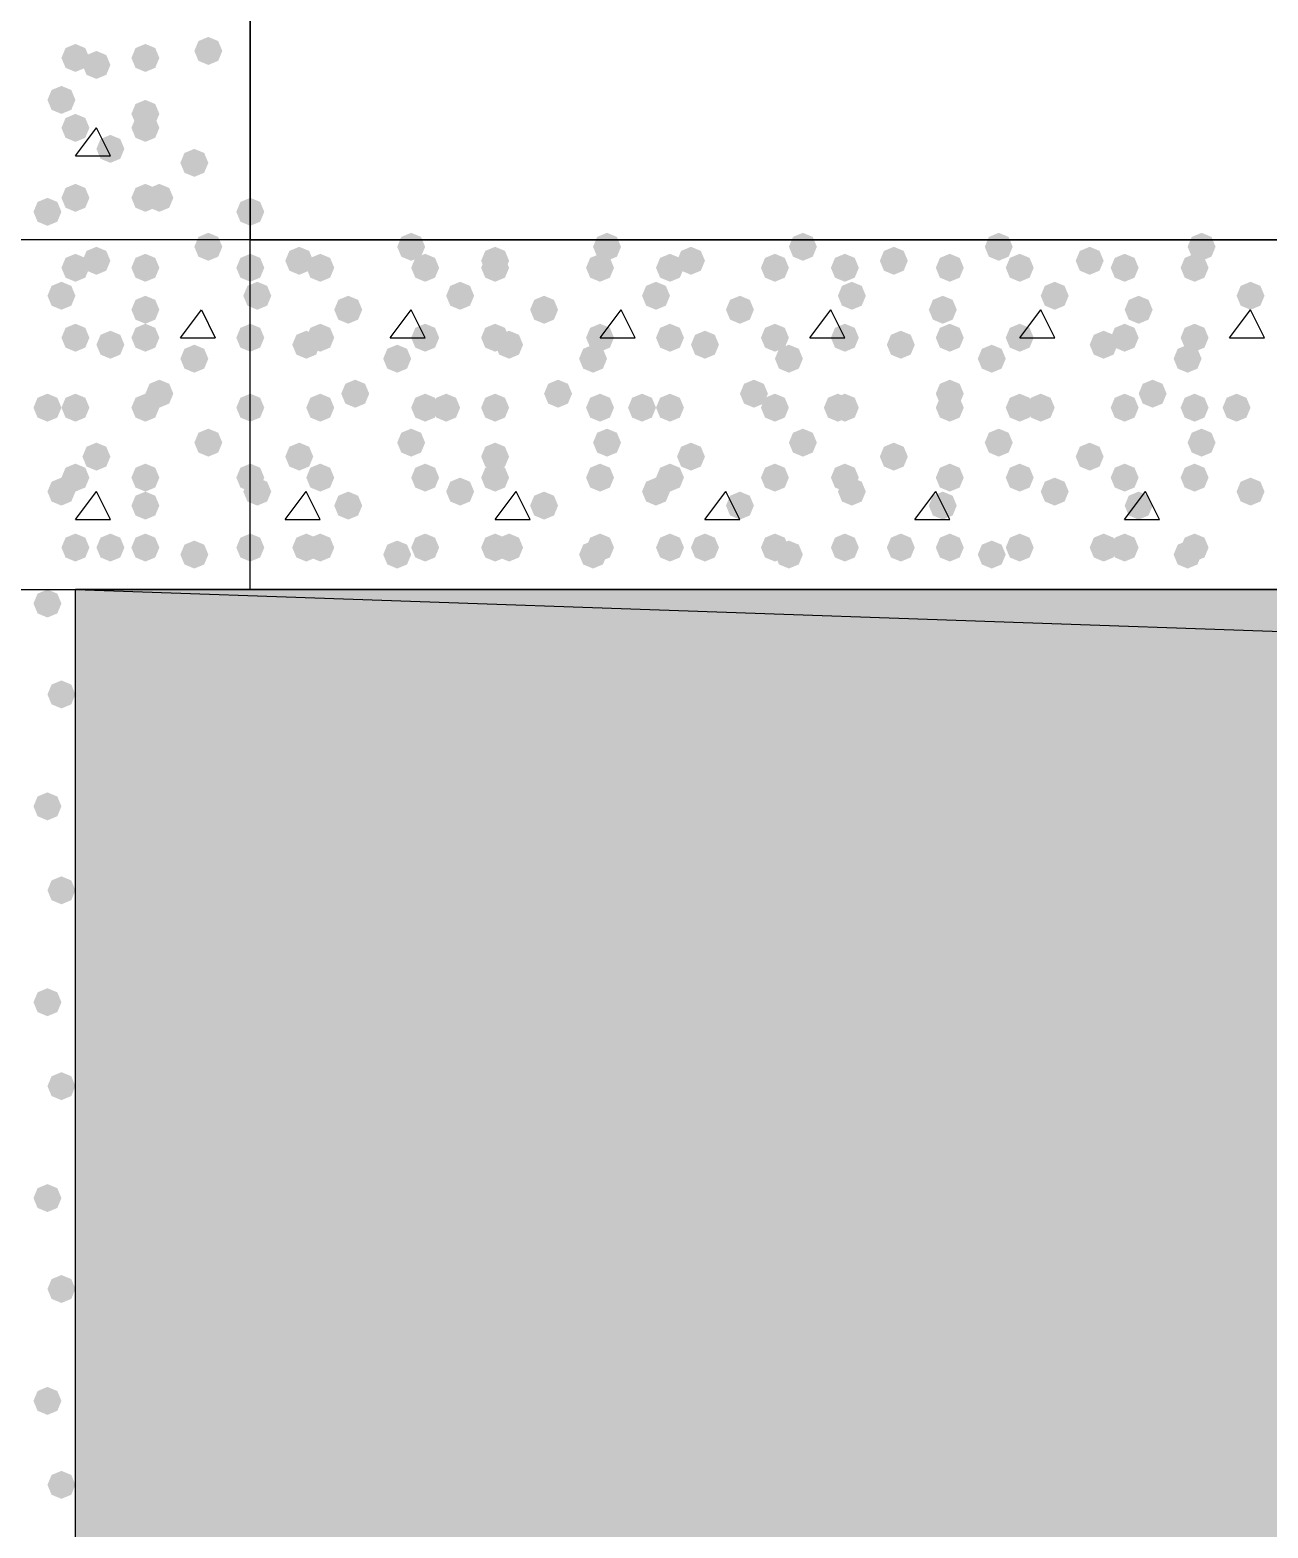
# Model space of a CAD drawing. Header units: millimetres. Extents: x 0 to 420, y 0 to 297.
# Drawn here: x 39.43 to 46.93, y 156.58 to 165.65 of the extents above; entities that cross this region are included whole.
import ezdxf

# ---------------------------------------------------------------- set-up
doc = ezdxf.new("R2010")
doc.units = ezdxf.units.MM
doc.layers.get('0').update_dxf_attribs({"linetype": 'CONTINUOUS'})

msp = doc.modelspace()

# ---------------------------------------------------------------- hatches: boundary and pattern name
at = {"true_color": 0x000008}
for points in [[(39.793333, 165.481), (39.768463, 165.421204), (39.708667, 165.396333), (39.648871, 165.421204), (39.624, 165.481), (39.648871, 165.540796), (39.708667, 165.565667), (39.768462, 165.540796)], [(40.216667, 165.481), (40.191796, 165.421204), (40.132, 165.396333), (40.072204, 165.421204), (40.047333, 165.481), (40.072204, 165.540796), (40.132, 165.565667), (40.191796, 165.540796)], [(40.597667, 165.523333), (40.572796, 165.463537), (40.513, 165.438667), (40.453204, 165.463537), (40.428333, 165.523333), (40.453204, 165.583129), (40.513, 165.608), (40.572796, 165.583129)], [(39.920333, 165.438667), (39.895463, 165.378871), (39.835667, 165.354), (39.775871, 165.378871), (39.751, 165.438667), (39.775871, 165.498462), (39.835667, 165.523333), (39.895462, 165.498463)], [(39.708667, 165.227), (39.683796, 165.167204), (39.624, 165.142333), (39.564204, 165.167204), (39.539333, 165.227), (39.564204, 165.286796), (39.624, 165.311667), (39.683796, 165.286796)], [(40.216667, 165.142333), (40.191796, 165.082537), (40.132, 165.057667), (40.072204, 165.082537), (40.047333, 165.142333), (40.072204, 165.202129), (40.132, 165.227), (40.191796, 165.202129)], [(39.793333, 165.057667), (39.768463, 164.997871), (39.708667, 164.973), (39.648871, 164.997871), (39.624, 165.057667), (39.648871, 165.117462), (39.708667, 165.142333), (39.768462, 165.117463)], [(40.216667, 165.057667), (40.191796, 164.997871), (40.132, 164.973), (40.072204, 164.997871), (40.047333, 165.057667), (40.072204, 165.117462), (40.132, 165.142333), (40.191796, 165.117463)], [(40.005, 164.930667), (39.980129, 164.870871), (39.920333, 164.846), (39.860538, 164.870871), (39.835667, 164.930667), (39.860537, 164.990462), (39.920333, 165.015333), (39.980129, 164.990463)], [(40.513, 164.846), (40.488129, 164.786204), (40.428333, 164.761333), (40.368537, 164.786204), (40.343667, 164.846), (40.368537, 164.905796), (40.428333, 164.930667), (40.488129, 164.905796)], [(39.793333, 164.634333), (39.768463, 164.574537), (39.708667, 164.549667), (39.648871, 164.574537), (39.624, 164.634333), (39.648871, 164.694129), (39.708667, 164.719), (39.768462, 164.694129)], [(40.216667, 164.634333), (40.191796, 164.574537), (40.132, 164.549667), (40.072204, 164.574537), (40.047333, 164.634333), (40.072204, 164.694129), (40.132, 164.719), (40.191796, 164.694129)], [(40.301333, 164.634333), (40.276463, 164.574537), (40.216667, 164.549667), (40.156871, 164.574537), (40.132, 164.634333), (40.156871, 164.694129), (40.216667, 164.719), (40.276462, 164.694129)], [(39.624, 164.549667), (39.599129, 164.489871), (39.539333, 164.465), (39.479538, 164.489871), (39.454667, 164.549667), (39.479537, 164.609462), (39.539333, 164.634333), (39.599129, 164.609463)], [(40.851667, 164.549667), (40.826796, 164.489871), (40.767, 164.465), (40.707204, 164.489871), (40.682333, 164.549667), (40.707204, 164.609462), (40.767, 164.634333), (40.826796, 164.609463)], [(41.825333, 164.338), (41.800463, 164.278204), (41.740667, 164.253333), (41.680871, 164.278204), (41.656, 164.338), (41.680871, 164.397796), (41.740667, 164.422667), (41.800462, 164.397796)], [(43.010667, 164.338), (42.985796, 164.278204), (42.926, 164.253333), (42.866204, 164.278204), (42.841333, 164.338), (42.866204, 164.397796), (42.926, 164.422667), (42.985796, 164.397796)], [(44.196, 164.338), (44.171129, 164.278204), (44.111333, 164.253333), (44.051537, 164.278204), (44.026667, 164.338), (44.051537, 164.397796), (44.111333, 164.422667), (44.171129, 164.397796)], [(45.381333, 164.338), (45.356462, 164.278204), (45.296667, 164.253333), (45.236871, 164.278204), (45.212, 164.338), (45.236871, 164.397796), (45.296667, 164.422667), (45.356462, 164.397796)], [(46.609, 164.338), (46.584129, 164.278204), (46.524333, 164.253333), (46.464538, 164.278204), (46.439667, 164.338), (46.464537, 164.397796), (46.524333, 164.422667), (46.584129, 164.397796)], [(40.851667, 164.211), (40.826796, 164.151204), (40.767, 164.126333), (40.707204, 164.151204), (40.682333, 164.211), (40.707204, 164.270796), (40.767, 164.295667), (40.826796, 164.270796)], [(41.148, 164.253333), (41.123129, 164.193537), (41.063333, 164.168667), (41.003538, 164.193537), (40.978667, 164.253333), (41.003537, 164.313129), (41.063333, 164.338), (41.123129, 164.313129)], [(41.275, 164.211), (41.250129, 164.151204), (41.190333, 164.126333), (41.130538, 164.151204), (41.105667, 164.211), (41.130537, 164.270796), (41.190333, 164.295667), (41.250129, 164.270796)], [(41.91, 164.211), (41.885129, 164.151204), (41.825333, 164.126333), (41.765538, 164.151204), (41.740667, 164.211), (41.765537, 164.270796), (41.825333, 164.295667), (41.885129, 164.270796)], [(42.333333, 164.253333), (42.308463, 164.193537), (42.248667, 164.168667), (42.188871, 164.193537), (42.164, 164.253333), (42.188871, 164.313129), (42.248667, 164.338), (42.308462, 164.313129)], [(42.333333, 164.211), (42.308463, 164.151204), (42.248667, 164.126333), (42.188871, 164.151204), (42.164, 164.211), (42.188871, 164.270796), (42.248667, 164.295667), (42.308462, 164.270796)], [(42.968333, 164.211), (42.943463, 164.151204), (42.883667, 164.126333), (42.823871, 164.151204), (42.799, 164.211), (42.823871, 164.270796), (42.883667, 164.295667), (42.943462, 164.270796)], [(43.391667, 164.211), (43.366796, 164.151204), (43.307, 164.126333), (43.247204, 164.151204), (43.222333, 164.211), (43.247204, 164.270796), (43.307, 164.295667), (43.366796, 164.270796)], [(43.518667, 164.253333), (43.493796, 164.193537), (43.434, 164.168667), (43.374204, 164.193537), (43.349333, 164.253333), (43.374204, 164.313129), (43.434, 164.338), (43.493796, 164.313129)], [(44.026667, 164.211), (44.001796, 164.151204), (43.942, 164.126333), (43.882204, 164.151204), (43.857333, 164.211), (43.882204, 164.270796), (43.942, 164.295667), (44.001796, 164.270796)], [(44.45, 164.211), (44.425129, 164.151204), (44.365333, 164.126333), (44.305538, 164.151204), (44.280667, 164.211), (44.305537, 164.270796), (44.365333, 164.295667), (44.425129, 164.270796)], [(44.746333, 164.253333), (44.721462, 164.193537), (44.661667, 164.168667), (44.601871, 164.193537), (44.577, 164.253333), (44.601871, 164.313129), (44.661667, 164.338), (44.721462, 164.313129)], [(45.085, 164.211), (45.060129, 164.151204), (45.000333, 164.126333), (44.940538, 164.151204), (44.915667, 164.211), (44.940537, 164.270796), (45.000333, 164.295667), (45.060129, 164.270796)], [(45.508333, 164.211), (45.483463, 164.151204), (45.423667, 164.126333), (45.363871, 164.151204), (45.339, 164.211), (45.363871, 164.270796), (45.423667, 164.295667), (45.483462, 164.270796)], [(45.931667, 164.253333), (45.906796, 164.193537), (45.847, 164.168667), (45.787204, 164.193537), (45.762333, 164.253333), (45.787204, 164.313129), (45.847, 164.338), (45.906796, 164.313129)], [(46.143333, 164.211), (46.118463, 164.151204), (46.058667, 164.126333), (45.998871, 164.151204), (45.974, 164.211), (45.998871, 164.270796), (46.058667, 164.295667), (46.118462, 164.270796)], [(46.566667, 164.211), (46.541796, 164.151204), (46.482, 164.126333), (46.422204, 164.151204), (46.397333, 164.211), (46.422204, 164.270796), (46.482, 164.295667), (46.541796, 164.270796)], [(40.894, 164.041667), (40.869129, 163.981871), (40.809333, 163.957), (40.749538, 163.981871), (40.724667, 164.041667), (40.749537, 164.101462), (40.809333, 164.126333), (40.869129, 164.101463)], [(42.121667, 164.041667), (42.096796, 163.981871), (42.037, 163.957), (41.977204, 163.981871), (41.952333, 164.041667), (41.977204, 164.101462), (42.037, 164.126333), (42.096796, 164.101463)], [(43.307, 164.041667), (43.282129, 163.981871), (43.222333, 163.957), (43.162538, 163.981871), (43.137667, 164.041667), (43.162537, 164.101462), (43.222333, 164.126333), (43.282129, 164.101463)], [(44.492333, 164.041667), (44.467463, 163.981871), (44.407667, 163.957), (44.347871, 163.981871), (44.323, 164.041667), (44.347871, 164.101462), (44.407667, 164.126333), (44.467462, 164.101463)], [(45.72, 164.041667), (45.695129, 163.981871), (45.635333, 163.957), (45.575538, 163.981871), (45.550667, 164.041667), (45.575537, 164.101462), (45.635333, 164.126333), (45.695129, 164.101463)], [(46.905333, 164.041667), (46.880463, 163.981871), (46.820667, 163.957), (46.760871, 163.981871), (46.736, 164.041667), (46.760871, 164.101462), (46.820667, 164.126333), (46.880462, 164.101463)], [(41.444333, 163.957), (41.419462, 163.897204), (41.359667, 163.872333), (41.299871, 163.897204), (41.275, 163.957), (41.299871, 164.016796), (41.359667, 164.041667), (41.419462, 164.016796)], [(42.629667, 163.957), (42.604796, 163.897204), (42.545, 163.872333), (42.485204, 163.897204), (42.460333, 163.957), (42.485204, 164.016796), (42.545, 164.041667), (42.604796, 164.016796)], [(43.815, 163.957), (43.790129, 163.897204), (43.730333, 163.872333), (43.670538, 163.897204), (43.645667, 163.957), (43.670537, 164.016796), (43.730333, 164.041667), (43.790129, 164.016796)], [(45.042667, 163.957), (45.017796, 163.897204), (44.958, 163.872333), (44.898204, 163.897204), (44.873333, 163.957), (44.898204, 164.016796), (44.958, 164.041667), (45.017796, 164.016796)], [(46.228, 163.957), (46.203129, 163.897204), (46.143333, 163.872333), (46.083537, 163.897204), (46.058667, 163.957), (46.083537, 164.016796), (46.143333, 164.041667), (46.203129, 164.016796)], [(40.851667, 163.787667), (40.826796, 163.727871), (40.767, 163.703), (40.707204, 163.727871), (40.682333, 163.787667), (40.707204, 163.847462), (40.767, 163.872333), (40.826796, 163.847463)], [(41.275, 163.787667), (41.250129, 163.727871), (41.190333, 163.703), (41.130538, 163.727871), (41.105667, 163.787667), (41.130537, 163.847462), (41.190333, 163.872333), (41.250129, 163.847463)], [(41.91, 163.787667), (41.885129, 163.727871), (41.825333, 163.703), (41.765538, 163.727871), (41.740667, 163.787667), (41.765537, 163.847462), (41.825333, 163.872333), (41.885129, 163.847463)], [(42.333333, 163.787667), (42.308463, 163.727871), (42.248667, 163.703), (42.188871, 163.727871), (42.164, 163.787667), (42.188871, 163.847462), (42.248667, 163.872333), (42.308462, 163.847463)], [(42.968333, 163.787667), (42.943463, 163.727871), (42.883667, 163.703), (42.823871, 163.727871), (42.799, 163.787667), (42.823871, 163.847462), (42.883667, 163.872333), (42.943462, 163.847463)], [(43.391667, 163.787667), (43.366796, 163.727871), (43.307, 163.703), (43.247204, 163.727871), (43.222333, 163.787667), (43.247204, 163.847462), (43.307, 163.872333), (43.366796, 163.847463)], [(44.026667, 163.787667), (44.001796, 163.727871), (43.942, 163.703), (43.882204, 163.727871), (43.857333, 163.787667), (43.882204, 163.847462), (43.942, 163.872333), (44.001796, 163.847463)], [(44.45, 163.787667), (44.425129, 163.727871), (44.365333, 163.703), (44.305538, 163.727871), (44.280667, 163.787667), (44.305537, 163.847462), (44.365333, 163.872333), (44.425129, 163.847463)], [(45.085, 163.787667), (45.060129, 163.727871), (45.000333, 163.703), (44.940538, 163.727871), (44.915667, 163.787667), (44.940537, 163.847462), (45.000333, 163.872333), (45.060129, 163.847463)], [(45.508333, 163.787667), (45.483463, 163.727871), (45.423667, 163.703), (45.363871, 163.727871), (45.339, 163.787667), (45.363871, 163.847462), (45.423667, 163.872333), (45.483462, 163.847463)], [(46.143333, 163.787667), (46.118463, 163.727871), (46.058667, 163.703), (45.998871, 163.727871), (45.974, 163.787667), (45.998871, 163.847462), (46.058667, 163.872333), (46.118462, 163.847463)], [(46.566667, 163.787667), (46.541796, 163.727871), (46.482, 163.703), (46.422204, 163.727871), (46.397333, 163.787667), (46.422204, 163.847462), (46.482, 163.872333), (46.541796, 163.847463)], [(41.190333, 163.745333), (41.165463, 163.685537), (41.105667, 163.660667), (41.045871, 163.685537), (41.021, 163.745333), (41.045871, 163.805129), (41.105667, 163.83), (41.165462, 163.805129)], [(42.418, 163.745333), (42.393129, 163.685537), (42.333333, 163.660667), (42.273537, 163.685537), (42.248667, 163.745333), (42.273537, 163.805129), (42.333333, 163.83), (42.393129, 163.805129)], [(43.603333, 163.745333), (43.578463, 163.685537), (43.518667, 163.660667), (43.458871, 163.685537), (43.434, 163.745333), (43.458871, 163.805129), (43.518667, 163.83), (43.578462, 163.805129)], [(44.788667, 163.745333), (44.763796, 163.685537), (44.704, 163.660667), (44.644204, 163.685537), (44.619333, 163.745333), (44.644204, 163.805129), (44.704, 163.83), (44.763796, 163.805129)], [(46.016333, 163.745333), (45.991462, 163.685537), (45.931667, 163.660667), (45.871871, 163.685537), (45.847, 163.745333), (45.871871, 163.805129), (45.931667, 163.83), (45.991462, 163.805129)], [(41.740667, 163.660667), (41.715796, 163.600871), (41.656, 163.576), (41.596204, 163.600871), (41.571333, 163.660667), (41.596204, 163.720462), (41.656, 163.745333), (41.715796, 163.720463)], [(42.926, 163.660667), (42.901129, 163.600871), (42.841333, 163.576), (42.781537, 163.600871), (42.756667, 163.660667), (42.781537, 163.720462), (42.841333, 163.745333), (42.901129, 163.720463)], [(44.111333, 163.660667), (44.086462, 163.600871), (44.026667, 163.576), (43.966871, 163.600871), (43.942, 163.660667), (43.966871, 163.720462), (44.026667, 163.745333), (44.086462, 163.720463)], [(45.339, 163.660667), (45.314129, 163.600871), (45.254333, 163.576), (45.194538, 163.600871), (45.169667, 163.660667), (45.194537, 163.720462), (45.254333, 163.745333), (45.314129, 163.720463)], [(46.524333, 163.660667), (46.499462, 163.600871), (46.439667, 163.576), (46.379871, 163.600871), (46.355, 163.660667), (46.379871, 163.720462), (46.439667, 163.745333), (46.499462, 163.720463)], [(41.486667, 163.449), (41.461796, 163.389204), (41.402, 163.364333), (41.342204, 163.389204), (41.317333, 163.449), (41.342204, 163.508796), (41.402, 163.533667), (41.461796, 163.508796)], [(42.714333, 163.449), (42.689462, 163.389204), (42.629667, 163.364333), (42.569871, 163.389204), (42.545, 163.449), (42.569871, 163.508796), (42.629667, 163.533667), (42.689462, 163.508796)], [(43.899667, 163.449), (43.874796, 163.389204), (43.815, 163.364333), (43.755204, 163.389204), (43.730333, 163.449), (43.755204, 163.508796), (43.815, 163.533667), (43.874796, 163.508796)], [(45.085, 163.449), (45.060129, 163.389204), (45.000333, 163.364333), (44.940538, 163.389204), (44.915667, 163.449), (44.940537, 163.508796), (45.000333, 163.533667), (45.060129, 163.508796)], [(46.312667, 163.449), (46.287796, 163.389204), (46.228, 163.364333), (46.168204, 163.389204), (46.143333, 163.449), (46.168204, 163.508796), (46.228, 163.533667), (46.287796, 163.508796)], [(40.851667, 163.364333), (40.826796, 163.304537), (40.767, 163.279667), (40.707204, 163.304537), (40.682333, 163.364333), (40.707204, 163.424129), (40.767, 163.449), (40.826796, 163.424129)], [(41.275, 163.364333), (41.250129, 163.304537), (41.190333, 163.279667), (41.130538, 163.304537), (41.105667, 163.364333), (41.130537, 163.424129), (41.190333, 163.449), (41.250129, 163.424129)], [(41.91, 163.364333), (41.885129, 163.304537), (41.825333, 163.279667), (41.765538, 163.304537), (41.740667, 163.364333), (41.765537, 163.424129), (41.825333, 163.449), (41.885129, 163.424129)], [(42.037, 163.364333), (42.012129, 163.304537), (41.952333, 163.279667), (41.892538, 163.304537), (41.867667, 163.364333), (41.892537, 163.424129), (41.952333, 163.449), (42.012129, 163.424129)], [(42.333333, 163.364333), (42.308463, 163.304537), (42.248667, 163.279667), (42.188871, 163.304537), (42.164, 163.364333), (42.188871, 163.424129), (42.248667, 163.449), (42.308462, 163.424129)], [(42.968333, 163.364333), (42.943463, 163.304537), (42.883667, 163.279667), (42.823871, 163.304537), (42.799, 163.364333), (42.823871, 163.424129), (42.883667, 163.449), (42.943462, 163.424129)], [(43.222333, 163.364333), (43.197463, 163.304537), (43.137667, 163.279667), (43.077871, 163.304537), (43.053, 163.364333), (43.077871, 163.424129), (43.137667, 163.449), (43.197462, 163.424129)], [(43.391667, 163.364333), (43.366796, 163.304537), (43.307, 163.279667), (43.247204, 163.304537), (43.222333, 163.364333), (43.247204, 163.424129), (43.307, 163.449), (43.366796, 163.424129)], [(44.026667, 163.364333), (44.001796, 163.304537), (43.942, 163.279667), (43.882204, 163.304537), (43.857333, 163.364333), (43.882204, 163.424129), (43.942, 163.449), (44.001796, 163.424129)], [(44.407667, 163.364333), (44.382796, 163.304537), (44.323, 163.279667), (44.263204, 163.304537), (44.238333, 163.364333), (44.263204, 163.424129), (44.323, 163.449), (44.382796, 163.424129)], [(44.45, 163.364333), (44.425129, 163.304537), (44.365333, 163.279667), (44.305538, 163.304537), (44.280667, 163.364333), (44.305537, 163.424129), (44.365333, 163.449), (44.425129, 163.424129)], [(45.085, 163.364333), (45.060129, 163.304537), (45.000333, 163.279667), (44.940538, 163.304537), (44.915667, 163.364333), (44.940537, 163.424129), (45.000333, 163.449), (45.060129, 163.424129)], [(45.508333, 163.364333), (45.483463, 163.304537), (45.423667, 163.279667), (45.363871, 163.304537), (45.339, 163.364333), (45.363871, 163.424129), (45.423667, 163.449), (45.483462, 163.424129)], [(45.635333, 163.364333), (45.610463, 163.304537), (45.550667, 163.279667), (45.490871, 163.304537), (45.466, 163.364333), (45.490871, 163.424129), (45.550667, 163.449), (45.610462, 163.424129)], [(46.143333, 163.364333), (46.118463, 163.304537), (46.058667, 163.279667), (45.998871, 163.304537), (45.974, 163.364333), (45.998871, 163.424129), (46.058667, 163.449), (46.118462, 163.424129)], [(46.566667, 163.364333), (46.541796, 163.304537), (46.482, 163.279667), (46.422204, 163.304537), (46.397333, 163.364333), (46.422204, 163.424129), (46.482, 163.449), (46.541796, 163.424129)], [(46.820667, 163.364333), (46.795796, 163.304537), (46.736, 163.279667), (46.676204, 163.304537), (46.651333, 163.364333), (46.676204, 163.424129), (46.736, 163.449), (46.795796, 163.424129)], [(41.825333, 163.152667), (41.800463, 163.092871), (41.740667, 163.068), (41.680871, 163.092871), (41.656, 163.152667), (41.680871, 163.212462), (41.740667, 163.237333), (41.800462, 163.212463)], [(43.010667, 163.152667), (42.985796, 163.092871), (42.926, 163.068), (42.866204, 163.092871), (42.841333, 163.152667), (42.866204, 163.212462), (42.926, 163.237333), (42.985796, 163.212463)], [(44.196, 163.152667), (44.171129, 163.092871), (44.111333, 163.068), (44.051537, 163.092871), (44.026667, 163.152667), (44.051537, 163.212462), (44.111333, 163.237333), (44.171129, 163.212463)], [(45.381333, 163.152667), (45.356462, 163.092871), (45.296667, 163.068), (45.236871, 163.092871), (45.212, 163.152667), (45.236871, 163.212462), (45.296667, 163.237333), (45.356462, 163.212463)], [(46.609, 163.152667), (46.584129, 163.092871), (46.524333, 163.068), (46.464538, 163.092871), (46.439667, 163.152667), (46.464537, 163.212462), (46.524333, 163.237333), (46.584129, 163.212463)], [(41.148, 163.068), (41.123129, 163.008204), (41.063333, 162.983333), (41.003538, 163.008204), (40.978667, 163.068), (41.003537, 163.127796), (41.063333, 163.152667), (41.123129, 163.127796)], [(42.333333, 163.068), (42.308463, 163.008204), (42.248667, 162.983333), (42.188871, 163.008204), (42.164, 163.068), (42.188871, 163.127796), (42.248667, 163.152667), (42.308462, 163.127796)], [(43.518667, 163.068), (43.493796, 163.008204), (43.434, 162.983333), (43.374204, 163.008204), (43.349333, 163.068), (43.374204, 163.127796), (43.434, 163.152667), (43.493796, 163.127796)], [(44.746333, 163.068), (44.721462, 163.008204), (44.661667, 162.983333), (44.601871, 163.008204), (44.577, 163.068), (44.601871, 163.127796), (44.661667, 163.152667), (44.721462, 163.127796)], [(45.931667, 163.068), (45.906796, 163.008204), (45.847, 162.983333), (45.787204, 163.008204), (45.762333, 163.068), (45.787204, 163.127796), (45.847, 163.152667), (45.906796, 163.127796)], [(40.851667, 162.941), (40.826796, 162.881204), (40.767, 162.856333), (40.707204, 162.881204), (40.682333, 162.941), (40.707204, 163.000796), (40.767, 163.025667), (40.826796, 163.000796)], [(41.275, 162.941), (41.250129, 162.881204), (41.190333, 162.856333), (41.130538, 162.881204), (41.105667, 162.941), (41.130537, 163.000796), (41.190333, 163.025667), (41.250129, 163.000796)], [(41.91, 162.941), (41.885129, 162.881204), (41.825333, 162.856333), (41.765538, 162.881204), (41.740667, 162.941), (41.765537, 163.000796), (41.825333, 163.025667), (41.885129, 163.000796)], [(42.333333, 162.941), (42.308463, 162.881204), (42.248667, 162.856333), (42.188871, 162.881204), (42.164, 162.941), (42.188871, 163.000796), (42.248667, 163.025667), (42.308462, 163.000796)], [(42.968333, 162.941), (42.943463, 162.881204), (42.883667, 162.856333), (42.823871, 162.881204), (42.799, 162.941), (42.823871, 163.000796), (42.883667, 163.025667), (42.943462, 163.000796)], [(43.391667, 162.941), (43.366796, 162.881204), (43.307, 162.856333), (43.247204, 162.881204), (43.222333, 162.941), (43.247204, 163.000796), (43.307, 163.025667), (43.366796, 163.000796)], [(44.026667, 162.941), (44.001796, 162.881204), (43.942, 162.856333), (43.882204, 162.881204), (43.857333, 162.941), (43.882204, 163.000796), (43.942, 163.025667), (44.001796, 163.000796)], [(44.45, 162.941), (44.425129, 162.881204), (44.365333, 162.856333), (44.305538, 162.881204), (44.280667, 162.941), (44.305537, 163.000796), (44.365333, 163.025667), (44.425129, 163.000796)], [(45.085, 162.941), (45.060129, 162.881204), (45.000333, 162.856333), (44.940538, 162.881204), (44.915667, 162.941), (44.940537, 163.000796), (45.000333, 163.025667), (45.060129, 163.000796)], [(45.508333, 162.941), (45.483463, 162.881204), (45.423667, 162.856333), (45.363871, 162.881204), (45.339, 162.941), (45.363871, 163.000796), (45.423667, 163.025667), (45.483462, 163.000796)], [(46.143333, 162.941), (46.118463, 162.881204), (46.058667, 162.856333), (45.998871, 162.881204), (45.974, 162.941), (45.998871, 163.000796), (46.058667, 163.025667), (46.118462, 163.000796)], [(46.566667, 162.941), (46.541796, 162.881204), (46.482, 162.856333), (46.422204, 162.881204), (46.397333, 162.941), (46.422204, 163.000796), (46.482, 163.025667), (46.541796, 163.000796)], [(40.894, 162.856333), (40.869129, 162.796537), (40.809333, 162.771667), (40.749538, 162.796537), (40.724667, 162.856333), (40.749537, 162.916129), (40.809333, 162.941), (40.869129, 162.916129)], [(42.121667, 162.856333), (42.096796, 162.796537), (42.037, 162.771667), (41.977204, 162.796537), (41.952333, 162.856333), (41.977204, 162.916129), (42.037, 162.941), (42.096796, 162.916129)], [(43.307, 162.856333), (43.282129, 162.796537), (43.222333, 162.771667), (43.162538, 162.796537), (43.137667, 162.856333), (43.162537, 162.916129), (43.222333, 162.941), (43.282129, 162.916129)], [(44.492333, 162.856333), (44.467463, 162.796537), (44.407667, 162.771667), (44.347871, 162.796537), (44.323, 162.856333), (44.347871, 162.916129), (44.407667, 162.941), (44.467462, 162.916129)], [(45.72, 162.856333), (45.695129, 162.796537), (45.635333, 162.771667), (45.575538, 162.796537), (45.550667, 162.856333), (45.575537, 162.916129), (45.635333, 162.941), (45.695129, 162.916129)], [(46.905333, 162.856333), (46.880463, 162.796537), (46.820667, 162.771667), (46.760871, 162.796537), (46.736, 162.856333), (46.760871, 162.916129), (46.820667, 162.941), (46.880462, 162.916129)], [(41.444333, 162.771667), (41.419462, 162.711871), (41.359667, 162.687), (41.299871, 162.711871), (41.275, 162.771667), (41.299871, 162.831462), (41.359667, 162.856333), (41.419462, 162.831463)], [(42.629667, 162.771667), (42.604796, 162.711871), (42.545, 162.687), (42.485204, 162.711871), (42.460333, 162.771667), (42.485204, 162.831462), (42.545, 162.856333), (42.604796, 162.831463)], [(43.815, 162.771667), (43.790129, 162.711871), (43.730333, 162.687), (43.670538, 162.711871), (43.645667, 162.771667), (43.670537, 162.831462), (43.730333, 162.856333), (43.790129, 162.831463)], [(45.042667, 162.771667), (45.017796, 162.711871), (44.958, 162.687), (44.898204, 162.711871), (44.873333, 162.771667), (44.898204, 162.831462), (44.958, 162.856333), (45.017796, 162.831463)], [(46.228, 162.771667), (46.203129, 162.711871), (46.143333, 162.687), (46.083537, 162.711871), (46.058667, 162.771667), (46.083537, 162.831462), (46.143333, 162.856333), (46.203129, 162.831463)], [(40.851667, 162.517667), (40.826796, 162.457871), (40.767, 162.433), (40.707204, 162.457871), (40.682333, 162.517667), (40.707204, 162.577462), (40.767, 162.602333), (40.826796, 162.577463)], [(41.190333, 162.517667), (41.165463, 162.457871), (41.105667, 162.433), (41.045871, 162.457871), (41.021, 162.517667), (41.045871, 162.577462), (41.105667, 162.602333), (41.165462, 162.577463)], [(41.275, 162.517667), (41.250129, 162.457871), (41.190333, 162.433), (41.130538, 162.457871), (41.105667, 162.517667), (41.130537, 162.577462), (41.190333, 162.602333), (41.250129, 162.577463)], [(41.91, 162.517667), (41.885129, 162.457871), (41.825333, 162.433), (41.765538, 162.457871), (41.740667, 162.517667), (41.765537, 162.577462), (41.825333, 162.602333), (41.885129, 162.577463)], [(42.333333, 162.517667), (42.308463, 162.457871), (42.248667, 162.433), (42.188871, 162.457871), (42.164, 162.517667), (42.188871, 162.577462), (42.248667, 162.602333), (42.308462, 162.577463)], [(42.418, 162.517667), (42.393129, 162.457871), (42.333333, 162.433), (42.273537, 162.457871), (42.248667, 162.517667), (42.273537, 162.577462), (42.333333, 162.602333), (42.393129, 162.577463)], [(42.968333, 162.517667), (42.943463, 162.457871), (42.883667, 162.433), (42.823871, 162.457871), (42.799, 162.517667), (42.823871, 162.577462), (42.883667, 162.602333), (42.943462, 162.577463)], [(43.391667, 162.517667), (43.366796, 162.457871), (43.307, 162.433), (43.247204, 162.457871), (43.222333, 162.517667), (43.247204, 162.577462), (43.307, 162.602333), (43.366796, 162.577463)], [(43.603333, 162.517667), (43.578463, 162.457871), (43.518667, 162.433), (43.458871, 162.457871), (43.434, 162.517667), (43.458871, 162.577462), (43.518667, 162.602333), (43.578462, 162.577463)], [(44.026667, 162.517667), (44.001796, 162.457871), (43.942, 162.433), (43.882204, 162.457871), (43.857333, 162.517667), (43.882204, 162.577462), (43.942, 162.602333), (44.001796, 162.577463)], [(44.45, 162.517667), (44.425129, 162.457871), (44.365333, 162.433), (44.305538, 162.457871), (44.280667, 162.517667), (44.305537, 162.577462), (44.365333, 162.602333), (44.425129, 162.577463)], [(44.788667, 162.517667), (44.763796, 162.457871), (44.704, 162.433), (44.644204, 162.457871), (44.619333, 162.517667), (44.644204, 162.577462), (44.704, 162.602333), (44.763796, 162.577463)], [(45.085, 162.517667), (45.060129, 162.457871), (45.000333, 162.433), (44.940538, 162.457871), (44.915667, 162.517667), (44.940537, 162.577462), (45.000333, 162.602333), (45.060129, 162.577463)], [(45.508333, 162.517667), (45.483463, 162.457871), (45.423667, 162.433), (45.363871, 162.457871), (45.339, 162.517667), (45.363871, 162.577462), (45.423667, 162.602333), (45.483462, 162.577463)], [(46.016333, 162.517667), (45.991462, 162.457871), (45.931667, 162.433), (45.871871, 162.457871), (45.847, 162.517667), (45.871871, 162.577462), (45.931667, 162.602333), (45.991462, 162.577463)], [(46.143333, 162.517667), (46.118463, 162.457871), (46.058667, 162.433), (45.998871, 162.457871), (45.974, 162.517667), (45.998871, 162.577462), (46.058667, 162.602333), (46.118462, 162.577463)], [(46.566667, 162.517667), (46.541796, 162.457871), (46.482, 162.433), (46.422204, 162.457871), (46.397333, 162.517667), (46.422204, 162.577462), (46.482, 162.602333), (46.541796, 162.577463)], [(41.740667, 162.475333), (41.715796, 162.415537), (41.656, 162.390667), (41.596204, 162.415537), (41.571333, 162.475333), (41.596204, 162.535129), (41.656, 162.56), (41.715796, 162.535129)], [(42.926, 162.475333), (42.901129, 162.415537), (42.841333, 162.390667), (42.781537, 162.415537), (42.756667, 162.475333), (42.781537, 162.535129), (42.841333, 162.56), (42.901129, 162.535129)], [(44.111333, 162.475333), (44.086462, 162.415537), (44.026667, 162.390667), (43.966871, 162.415537), (43.942, 162.475333), (43.966871, 162.535129), (44.026667, 162.56), (44.086462, 162.535129)], [(45.339, 162.475333), (45.314129, 162.415537), (45.254333, 162.390667), (45.194538, 162.415537), (45.169667, 162.475333), (45.194537, 162.535129), (45.254333, 162.56), (45.314129, 162.535129)], [(46.524333, 162.475333), (46.499462, 162.415537), (46.439667, 162.390667), (46.379871, 162.415537), (46.355, 162.475333), (46.379871, 162.535129), (46.439667, 162.56), (46.499462, 162.535129)], [(39.624, 162.179), (39.599129, 162.119204), (39.539333, 162.094333), (39.479538, 162.119204), (39.454667, 162.179), (39.479537, 162.238796), (39.539333, 162.263667), (39.599129, 162.238796)], [(39.708667, 161.628667), (39.683796, 161.568871), (39.624, 161.544), (39.564204, 161.568871), (39.539333, 161.628667), (39.564204, 161.688462), (39.624, 161.713333), (39.683796, 161.688463)], [(39.624, 160.951333), (39.599129, 160.891537), (39.539333, 160.866667), (39.479538, 160.891537), (39.454667, 160.951333), (39.479537, 161.011129), (39.539333, 161.036), (39.599129, 161.011129)], [(39.708667, 160.443333), (39.683796, 160.383537), (39.624, 160.358667), (39.564204, 160.383537), (39.539333, 160.443333), (39.564204, 160.503129), (39.624, 160.528), (39.683796, 160.503129)], [(39.624, 159.766), (39.599129, 159.706204), (39.539333, 159.681333), (39.479538, 159.706204), (39.454667, 159.766), (39.479537, 159.825796), (39.539333, 159.850667), (39.599129, 159.825796)], [(39.708667, 159.258), (39.683796, 159.198204), (39.624, 159.173333), (39.564204, 159.198204), (39.539333, 159.258), (39.564204, 159.317796), (39.624, 159.342667), (39.683796, 159.317796)], [(39.624, 158.580667), (39.599129, 158.520871), (39.539333, 158.496), (39.479538, 158.520871), (39.454667, 158.580667), (39.479537, 158.640462), (39.539333, 158.665333), (39.599129, 158.640463)], [(39.708667, 158.030333), (39.683796, 157.970537), (39.624, 157.945667), (39.564204, 157.970537), (39.539333, 158.030333), (39.564204, 158.090129), (39.624, 158.115), (39.683796, 158.090129)], [(39.624, 157.353), (39.599129, 157.293204), (39.539333, 157.268333), (39.479538, 157.293204), (39.454667, 157.353), (39.479537, 157.412796), (39.539333, 157.437667), (39.599129, 157.412796)], [(39.708667, 156.845), (39.683796, 156.785204), (39.624, 156.760333), (39.564204, 156.785204), (39.539333, 156.845), (39.564204, 156.904796), (39.624, 156.929667), (39.683796, 156.904796)]]:
    msp.add_hatch(color=0, dxfattribs=at).paths.add_polyline_path(points, flags=0)
at = {"true_color": 0x000007}
for points in [[(40.597667, 164.338), (40.572796, 164.278204), (40.513, 164.253333), (40.453204, 164.278204), (40.428333, 164.338), (40.453204, 164.397796), (40.513, 164.422667), (40.572796, 164.397796)], [(39.793333, 164.211), (39.768463, 164.151204), (39.708667, 164.126333), (39.648871, 164.151204), (39.624, 164.211), (39.648871, 164.270796), (39.708667, 164.295667), (39.768462, 164.270796)], [(39.920333, 164.253333), (39.895463, 164.193537), (39.835667, 164.168667), (39.775871, 164.193537), (39.751, 164.253333), (39.775871, 164.313129), (39.835667, 164.338), (39.895462, 164.313129)], [(40.216667, 164.211), (40.191796, 164.151204), (40.132, 164.126333), (40.072204, 164.151204), (40.047333, 164.211), (40.072204, 164.270796), (40.132, 164.295667), (40.191796, 164.270796)], [(39.708667, 164.041667), (39.683796, 163.981871), (39.624, 163.957), (39.564204, 163.981871), (39.539333, 164.041667), (39.564204, 164.101462), (39.624, 164.126333), (39.683796, 164.101463)], [(40.216667, 163.957), (40.191796, 163.897204), (40.132, 163.872333), (40.072204, 163.897204), (40.047333, 163.957), (40.072204, 164.016796), (40.132, 164.041667), (40.191796, 164.016796)], [(39.793333, 163.787667), (39.768463, 163.727871), (39.708667, 163.703), (39.648871, 163.727871), (39.624, 163.787667), (39.648871, 163.847462), (39.708667, 163.872333), (39.768462, 163.847463)], [(40.216667, 163.787667), (40.191796, 163.727871), (40.132, 163.703), (40.072204, 163.727871), (40.047333, 163.787667), (40.072204, 163.847462), (40.132, 163.872333), (40.191796, 163.847463)], [(40.005, 163.745333), (39.980129, 163.685537), (39.920333, 163.660667), (39.860538, 163.685537), (39.835667, 163.745333), (39.860537, 163.805129), (39.920333, 163.83), (39.980129, 163.805129)], [(40.513, 163.660667), (40.488129, 163.600871), (40.428333, 163.576), (40.368537, 163.600871), (40.343667, 163.660667), (40.368537, 163.720462), (40.428333, 163.745333), (40.488129, 163.720463)], [(40.301333, 163.449), (40.276463, 163.389204), (40.216667, 163.364333), (40.156871, 163.389204), (40.132, 163.449), (40.156871, 163.508796), (40.216667, 163.533667), (40.276462, 163.508796)], [(39.624, 163.364333), (39.599129, 163.304537), (39.539333, 163.279667), (39.479538, 163.304537), (39.454667, 163.364333), (39.479537, 163.424129), (39.539333, 163.449), (39.599129, 163.424129)], [(39.793333, 163.364333), (39.768463, 163.304537), (39.708667, 163.279667), (39.648871, 163.304537), (39.624, 163.364333), (39.648871, 163.424129), (39.708667, 163.449), (39.768462, 163.424129)], [(40.216667, 163.364333), (40.191796, 163.304537), (40.132, 163.279667), (40.072204, 163.304537), (40.047333, 163.364333), (40.072204, 163.424129), (40.132, 163.449), (40.191796, 163.424129)], [(40.851667, 163.364333), (40.826796, 163.304537), (40.767, 163.279667), (40.707204, 163.304537), (40.682333, 163.364333), (40.707204, 163.424129), (40.767, 163.449), (40.826796, 163.424129)], [(40.597667, 163.152667), (40.572796, 163.092871), (40.513, 163.068), (40.453204, 163.092871), (40.428333, 163.152667), (40.453204, 163.212462), (40.513, 163.237333), (40.572796, 163.212463)], [(39.920333, 163.068), (39.895463, 163.008204), (39.835667, 162.983333), (39.775871, 163.008204), (39.751, 163.068), (39.775871, 163.127796), (39.835667, 163.152667), (39.895462, 163.127796)], [(39.793333, 162.941), (39.768463, 162.881204), (39.708667, 162.856333), (39.648871, 162.881204), (39.624, 162.941), (39.648871, 163.000796), (39.708667, 163.025667), (39.768462, 163.000796)], [(40.216667, 162.941), (40.191796, 162.881204), (40.132, 162.856333), (40.072204, 162.881204), (40.047333, 162.941), (40.072204, 163.000796), (40.132, 163.025667), (40.191796, 163.000796)], [(39.708667, 162.856333), (39.683796, 162.796537), (39.624, 162.771667), (39.564204, 162.796537), (39.539333, 162.856333), (39.564204, 162.916129), (39.624, 162.941), (39.683796, 162.916129)], [(40.216667, 162.771667), (40.191796, 162.711871), (40.132, 162.687), (40.072204, 162.711871), (40.047333, 162.771667), (40.072204, 162.831462), (40.132, 162.856333), (40.191796, 162.831463)], [(39.793333, 162.517667), (39.768463, 162.457871), (39.708667, 162.433), (39.648871, 162.457871), (39.624, 162.517667), (39.648871, 162.577462), (39.708667, 162.602333), (39.768462, 162.577463)], [(40.005, 162.517667), (39.980129, 162.457871), (39.920333, 162.433), (39.860538, 162.457871), (39.835667, 162.517667), (39.860537, 162.577462), (39.920333, 162.602333), (39.980129, 162.577463)], [(40.216667, 162.517667), (40.191796, 162.457871), (40.132, 162.433), (40.072204, 162.457871), (40.047333, 162.517667), (40.072204, 162.577462), (40.132, 162.602333), (40.191796, 162.577463)], [(40.513, 162.475333), (40.488129, 162.415537), (40.428333, 162.390667), (40.368537, 162.415537), (40.343667, 162.475333), (40.368537, 162.535129), (40.428333, 162.56), (40.488129, 162.535129)]]:
    msp.add_hatch(color=0, dxfattribs=at).paths.add_polyline_path(points, flags=0)
at = {"true_color": 0x000008}
h = msp.add_hatch(color=0, dxfattribs=at)
h.paths.add_polyline_path([(385.826, 162.263667), (39.708667, 162.263667), (385.826, 150.241)], flags=0)
h.paths.add_polyline_path([(39.708667, 162.263667), (385.826, 150.241), (39.708667, 150.241)], flags=0)

# ---------------------------------------------------------------- linework, layer by layer
at = {"color": 0, "true_color": 0x000007}
for points in [[(38.650333, 185.547), (38.650333, 162.263667), (386.884333, 162.263667), (386.884333, 185.547), (224.409, 185.547), (224.409, 206.756), (201.125667, 206.756), (201.125667, 185.547)], [(38.650333, 185.547), (38.650333, 162.263667), (386.884333, 162.263667), (386.884333, 185.547), (224.409, 185.547), (224.409, 206.756), (201.125667, 206.756), (201.125667, 185.547)], [(38.650333, 164.380333), (38.650333, 162.263667), (40.767, 162.263667), (40.767, 164.380333)]]:
    msp.add_lwpolyline(points, close=True, dxfattribs=at)
at = {"color": 0, "true_color": 0x0000fd}
msp.add_lwpolyline([(40.767, 164.380333), (384.767667, 164.380333), (384.767667, 183.430333), (222.292333, 183.430333), (222.292333, 204.639333), (203.242333, 204.639333), (203.242333, 183.430333), (40.767, 183.430333)], close=True, dxfattribs=at)
at = {"color": 0, "true_color": 0x000007}
for points in [[(40.767, 164.380333), (40.767, 183.430333)], [(52.789667, 164.380333), (40.767, 164.380333)], [(40.343667, 163.787667), (40.470667, 163.957), (40.555333, 163.787667)], [(40.343667, 163.787667), (40.555333, 163.787667)], [(39.708667, 162.687), (39.835667, 162.856333)], [(39.920333, 162.687), (39.835667, 162.856333)], [(39.708667, 162.687), (39.920333, 162.687)], [(39.708667, 150.241), (39.708667, 162.263667)], [(40.767, 162.263667), (52.789667, 162.263667)]]:
    msp.add_lwpolyline(points, dxfattribs=at)
at = {"color": 0, "true_color": 0x000008}
for points in [[(39.708667, 164.888333), (39.835667, 165.057667)], [(39.920333, 164.888333), (39.835667, 165.057667)], [(39.708667, 164.888333), (39.920333, 164.888333)], [(41.613667, 163.787667), (41.740667, 163.957)], [(41.825333, 163.787667), (41.740667, 163.957)], [(42.883667, 163.787667), (43.010667, 163.957)], [(43.095333, 163.787667), (43.010667, 163.957)], [(44.153667, 163.787667), (44.280667, 163.957)], [(44.365333, 163.787667), (44.280667, 163.957)], [(45.423667, 163.787667), (45.550667, 163.957)], [(45.635333, 163.787667), (45.550667, 163.957)], [(46.693667, 163.787667), (46.820667, 163.957)], [(46.905333, 163.787667), (46.820667, 163.957)], [(41.613667, 163.787667), (41.825333, 163.787667)], [(42.883667, 163.787667), (43.095333, 163.787667)], [(44.153667, 163.787667), (44.365333, 163.787667)], [(45.423667, 163.787667), (45.635333, 163.787667)], [(46.693667, 163.787667), (46.905333, 163.787667)], [(40.978667, 162.687), (41.105667, 162.856333)], [(41.190333, 162.687), (41.105667, 162.856333)], [(42.248667, 162.687), (42.375667, 162.856333)], [(42.460333, 162.687), (42.375667, 162.856333)], [(43.518667, 162.687), (43.645667, 162.856333)], [(43.730333, 162.687), (43.645667, 162.856333)], [(44.788667, 162.687), (44.915667, 162.856333)], [(45.000333, 162.687), (44.915667, 162.856333)], [(46.058667, 162.687), (46.185667, 162.856333)], [(46.270333, 162.687), (46.185667, 162.856333)], [(40.978667, 162.687), (41.190333, 162.687)], [(42.248667, 162.687), (42.460333, 162.687)], [(43.518667, 162.687), (43.730333, 162.687)], [(44.788667, 162.687), (45.000333, 162.687)], [(46.058667, 162.687), (46.270333, 162.687)]]:
    msp.add_lwpolyline(points, dxfattribs=at)
for points in [[(385.826, 162.263667), (39.708667, 162.263667), (385.826, 150.241)], [(39.708667, 162.263667), (385.826, 150.241), (39.708667, 150.241)]]:
    msp.add_lwpolyline(points, close=True, dxfattribs=at)

doc.saveas('drawing.dxf')
